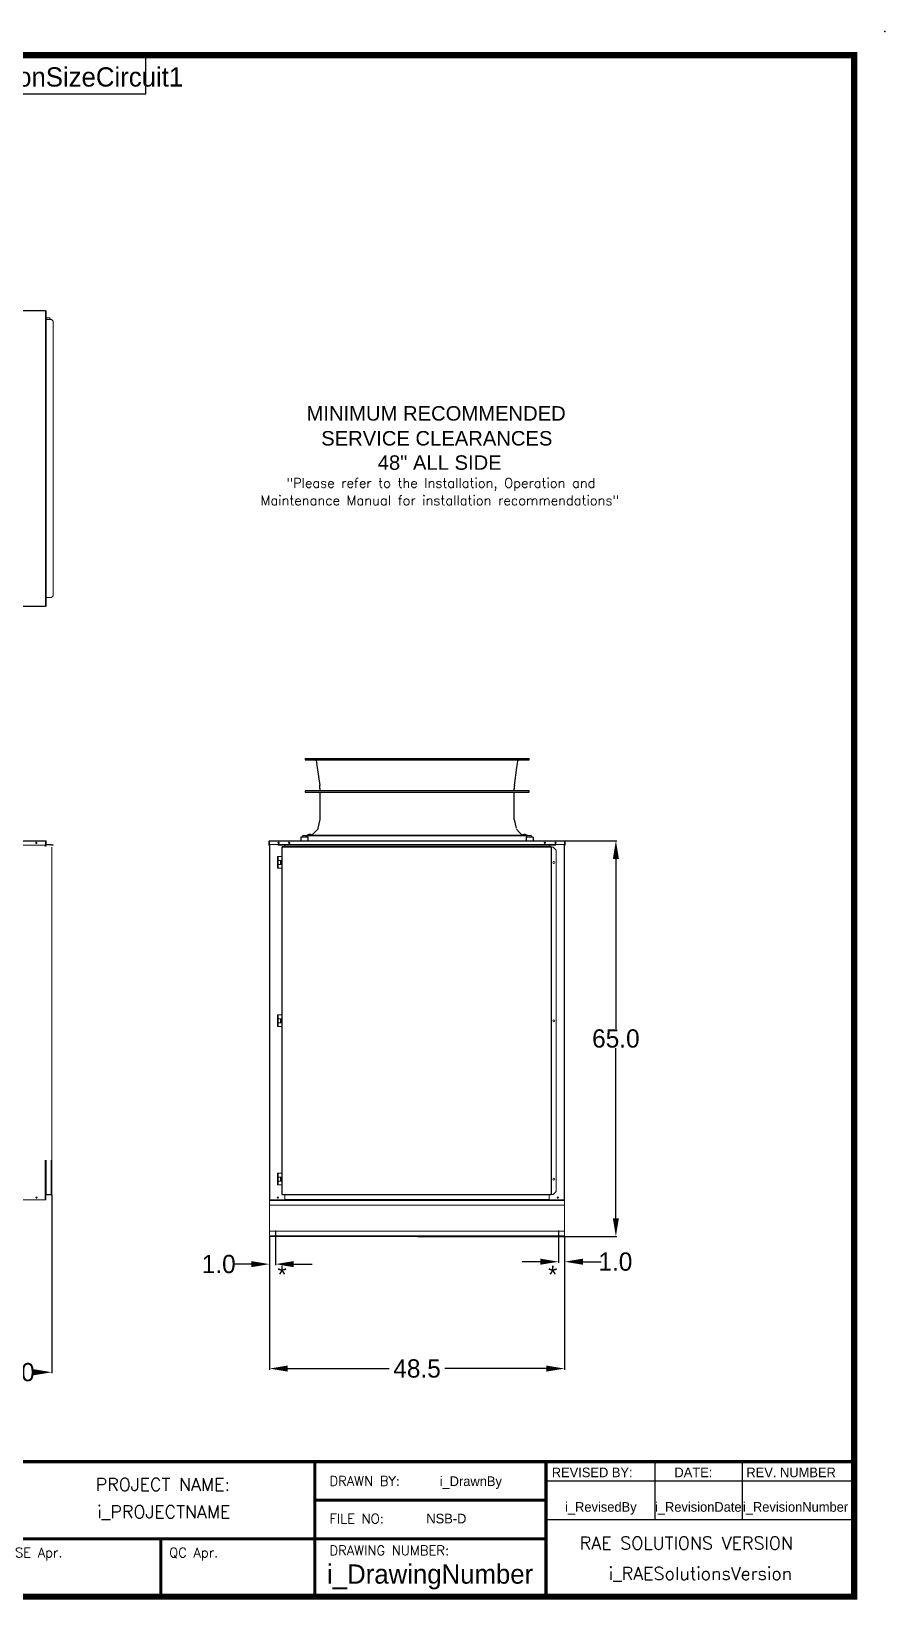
# Model space of a CAD drawing. Header units: inches. Extents: x 2530 to 2947, y -286 to -23.
# Drawn here: x 2807.3 to 2947.5, y -280.6 to -23.1 of the extents above; entities that cross this region are included whole.
import ezdxf
from ezdxf.enums import TextEntityAlignment as Align

# ---------------------------------------------------------------- set-up
doc = ezdxf.new("R2010")
doc.units = ezdxf.units.IN
doc.header["$MEASUREMENT"] = 0
doc.header["$PDSIZE"] = -1
doc.layers.add('C1RC', color=7, linetype='Continuous')
doc.layers.add('L128', color=7, linetype='Continuous')
doc.styles.add('dimentions', font='arial.ttf')
doc.styles.add('SIMPLEX', font='SIMPLEX')
doc.dimstyles.get("Standard").update_dxf_attribs({"dimtxt": 3, "dimasz": 3, "dimexe": 0.18, "dimexo": 0.0625, "dimgap": 0.09, "dimtad": 0, "dimtih": 1, "dimtoh": 1, "dimdec": 1, "dimzin": 0, "dimdsep": 46, "dimtxsty": 'Standard', "dimcen": 0.09, "dimadec": 0, "dimazin": 0, "dimtfac": 1, "dimtdec": 1, "dimtofl": 0, "dimtmove": 0, "dimatfit": 3, "dimfxl": 1, "dimtolj": 1, "dimtzin": 0, "dimarcsym": 0})

# ---------------------------------------------------------------- blocks, each defined once
blk = doc.blocks.new('*D8')
at = {"color": 0, "lineweight": -2}
for p, q in [((2810.63, -214.16), (2810.63, -243.47)), ((2800.55, -221.06), (2800.55, -243.47)), ((2803.55, -243.29), (2803.75, -243.29)), ((2807.63, -243.29), (2807.43, -243.29))]:
    blk.add_line(p, q, dxfattribs=at)
at = {"color": 0}
for points in [[(2803.55, -242.79), (2803.55, -243.79), (2800.55, -243.29)], [(2807.63, -242.79), (2807.63, -243.79), (2810.63, -243.29)]]:
    blk.add_solid(points, dxfattribs=at)
at = {"color": 0, "insert": (2805.59, -243.29), "char_height": 3, "attachment_point": 5}
blk.add_mtext('\\A1;10', dxfattribs=at)
blk = doc.blocks.new('*D2')
at = {"color": 0, "lineweight": -2}
for p, q in [((2846.4, -221.06), (2846.4, -242.87)), ((2894.9, -221.06), (2894.9, -242.87)), ((2849.4, -242.69), (2866.06, -242.69)), ((2891.9, -242.69), (2875.24, -242.69))]:
    blk.add_line(p, q, dxfattribs=at)
at = {"color": 0}
for points in [[(2849.4, -242.19), (2849.4, -243.19), (2846.4, -242.69)], [(2891.9, -242.19), (2891.9, -243.19), (2894.9, -242.69)]]:
    blk.add_solid(points, dxfattribs=at)
at = {"color": 0, "insert": (2870.65, -242.69), "char_height": 3, "attachment_point": 5}
blk.add_mtext('\\A1;48.5', dxfattribs=at)
blk = doc.blocks.new('*D3')
at = {"color": 0, "lineweight": -2}
for p, q in [((2894.96, -156), (2903.5, -156)), ((2903.32, -159), (2903.32, -186.91)), ((2903.32, -218), (2903.32, -190.09)), ((2870.71, -221), (2903.5, -221))]:
    blk.add_line(p, q, dxfattribs=at)
at = {"color": 0}
for points in [[(2902.82, -159), (2903.82, -159), (2903.32, -156)], [(2902.82, -218), (2903.82, -218), (2903.32, -221)]]:
    blk.add_solid(points, dxfattribs=at)
at = {"color": 0, "insert": (2903.32, -188.5), "char_height": 3, "attachment_point": 5}
blk.add_mtext('\\A1;65.0', dxfattribs=at)
blk = doc.blocks.new('*D5')
at = {"color": 0, "lineweight": -2}
for p, q in [((2894.9, -220.96), (2894.9, -225.32)), ((2893.9, -222.06), (2893.9, -225.32)), ((2890.9, -225.14), (2887.9, -225.14)), ((2897.9, -225.14), (2900.9, -225.14))]:
    blk.add_line(p, q, dxfattribs=at)
at = {"color": 0}
for points in [[(2890.9, -224.64), (2890.9, -225.64), (2893.9, -225.14)], [(2897.9, -224.64), (2897.9, -225.64), (2894.9, -225.14)]]:
    blk.add_solid(points, dxfattribs=at)
at = {"color": 0, "insert": (2903.24, -225.14), "char_height": 3, "attachment_point": 5}
blk.add_mtext('\\A1;1.0', dxfattribs=at)
blk = doc.blocks.new('*D6')
at = {"color": 0, "lineweight": -2}
for p, q in [((2846.4, -221.12), (2846.4, -225.72)), ((2847.4, -222.06), (2847.4, -225.72)), ((2843.4, -225.54), (2840.4, -225.54)), ((2850.4, -225.54), (2853.4, -225.54))]:
    blk.add_line(p, q, dxfattribs=at)
at = {"color": 0}
for points in [[(2843.4, -225.04), (2843.4, -226.04), (2846.4, -225.54)], [(2850.4, -225.04), (2850.4, -226.04), (2847.4, -225.54)]]:
    blk.add_solid(points, dxfattribs=at)
at = {"color": 0, "insert": (2838.06, -225.54), "char_height": 3, "attachment_point": 5}
blk.add_mtext('\\A1;1.0', dxfattribs=at)

msp = doc.modelspace()

# ---------------------------------------------------------------- linework, layer by layer
at = {"color": 0, "lineweight": 25}
for p, q in [((2942.47, -280.13), (2942.47, -27)), ((2765.28, -257.98), (2891.84, -257.98)), ((2853.87, -257.98), (2853.87, -270.63)), ((2891.84, -257.98), (2891.84, -280.13)), ((2891.84, -257.98), (2942.47, -257.98)), ((2891.84, -257.98), (2891.84, -261.14)), ((2909.71, -257.98), (2909.71, -267.47)), ((2924.09, -257.98), (2924.09, -267.47)), ((2891.84, -261.14), (2942.47, -261.14)), ((2853.87, -264.31), (2891.84, -264.31)), ((2853.87, -270.63), (2853.87, -264.31)), ((2891.84, -267.47), (2942.47, -267.47)), ((2891.84, -270.63), (2765.28, -270.63)), ((2828.56, -270.63), (2828.56, -280.13)), ((2853.87, -270.63), (2853.87, -280.13))]:
    msp.add_line(p, q, dxfattribs=at)
at = {"color": 0, "linetype": 'Continuous', "lineweight": 25}
for p, q in [((2852.24, -142.5), (2852.24, -142.72)), ((2852.24, -142.5), (2857.64, -142.5)), ((2852.24, -142.72), (2852.9, -142.73)), ((2852.24, -142.72), (2857.64, -142.72)), ((2853.71, -142.74), (2853.95, -142.74)), ((2854.1, -142.87), (2854.16, -143.33)), ((2854.15, -143.33), (2854.23, -143.96)), ((2854.23, -143.96), (2854.65, -146.92)), ((2857.64, -142.5), (2889.06, -142.5)), ((2857.64, -142.72), (2889.06, -142.72)), ((2886.65, -146.92), (2887.07, -143.96)), ((2887.07, -143.96), (2887.16, -143.33)), ((2887.14, -143.33), (2887.2, -142.87)), ((2887.35, -142.74), (2887.59, -142.74)), ((2888.4, -142.73), (2889.06, -142.72)), ((2889.06, -142.72), (2889.06, -142.5)), ((2854.69, -147.8), (2852.24, -147.82)), ((2852.24, -147.82), (2852.24, -148.03)), ((2852.24, -148.03), (2854.69, -148.06)), ((2854.69, -147.46), (2854.69, -147.8)), ((2889.06, -147.82), (2854.69, -147.8)), ((2854.69, -148.06), (2889.06, -148.03)), ((2854.69, -148.06), (2854.69, -152.52)), ((2886.61, -147.8), (2886.61, -147.46)), ((2886.61, -152.52), (2886.61, -148.06)), ((2889.06, -148.03), (2889.06, -147.82)), ((2854.32, -154.12), (2853.85, -154.58)), ((2854.35, -153.95), (2854.32, -154.12)), ((2854.69, -152.52), (2854.35, -153.95)), ((2886.61, -152.52), (2886.95, -153.95)), ((2887.45, -154.58), (2886.98, -154.12)), ((2851.56, -155.41), (2851.56, -156)), ((2852.74, -155.41), (2851.56, -155.41)), ((2851.56, -156), (2852.74, -156)), ((2851.93, -155.18), (2851.85, -155.18)), ((2851.85, -155.18), (2851.85, -155.18)), ((2851.85, -155.18), (2851.85, -155.35)), ((2851.87, -155.35), (2851.86, -155.18)), ((2852.58, -155.17), (2851.93, -155.18)), ((2852.58, -155.1), (2852.58, -155.18)), ((2852.7, -155.1), (2852.58, -155.1)), ((2852.59, -155.18), (2852.58, -155.18)), ((2852.64, -155.18), (2852.59, -155.18)), ((2853.44, -155.1), (2852.7, -155.1)), ((2852.74, -156), (2852.74, -155.41)), ((2852.74, -156), (2888.56, -156)), ((2852.78, -155.06), (2852.77, -155.1)), ((2852.84, -155.06), (2852.78, -155.06)), ((2853.24, -155.06), (2852.84, -155.06)), ((2852.91, -154.98), (2852.92, -154.98)), ((2852.92, -154.98), (2852.92, -154.98)), ((2852.92, -154.98), (2852.93, -154.98)), ((2852.92, -154.98), (2852.92, -154.98)), ((2852.93, -154.98), (2852.93, -154.98)), ((2852.95, -154.98), (2852.95, -154.98)), ((2853.02, -154.98), (2853.02, -154.98)), ((2853.05, -154.98), (2853.05, -154.98)), ((2853.1, -154.98), (2853.1, -154.98)), ((2853.11, -154.98), (2853.11, -154.98)), ((2853.24, -155.07), (2853.53, -154.91)), ((2853.25, -155.1), (2853.24, -155.06)), ((2853.44, -155.18), (2853.44, -155.1)), ((2853.44, -155.14), (2887.86, -155.14)), ((2887.86, -155.17), (2853.44, -155.17)), ((2853.53, -154.91), (2853.87, -154.58)), ((2887.43, -154.58), (2887.77, -154.91)), ((2887.68, -155.41), (2887.68, -155.41)), ((2887.77, -154.91), (2888.06, -155.07)), ((2887.86, -155.1), (2887.86, -155.18)), ((2887.98, -155.1), (2887.86, -155.1)), ((2888.72, -155.1), (2887.98, -155.1)), ((2888.06, -155.06), (2888.05, -155.1)), ((2888.13, -155.06), (2888.06, -155.06)), ((2888.52, -155.06), (2888.13, -155.06)), ((2888.37, -154.98), (2888.37, -154.98)), ((2888.53, -155.1), (2888.52, -155.06)), ((2888.56, -155.41), (2888.56, -156)), ((2889.74, -155.41), (2888.56, -155.41)), ((2888.56, -156), (2889.74, -156)), ((2888.71, -155.18), (2888.66, -155.18)), ((2888.72, -155.18), (2888.71, -155.18)), ((2888.72, -155.18), (2888.72, -155.1)), ((2889.37, -155.18), (2888.72, -155.17)), ((2889.45, -155.18), (2889.37, -155.18)), ((2889.43, -155.35), (2889.44, -155.18)), ((2889.45, -155.35), (2889.45, -155.18)), ((2889.74, -155.41), (2889.74, -156))]:
    msp.add_line(p, q, dxfattribs=at)
at = {"color": 0, "linetype": 'Continuous', "lineweight": 15}
for p, q in [((2846.4, -156.08), (2846.32, -156.08)), ((2846.32, -156.75), (2846.32, -156.08)), ((2846.32, -156.75), (2846.4, -156.75)), ((2846.4, -156), (2894.9, -156)), ((2846.4, -156.08), (2846.4, -156)), ((2846.4, -156.08), (2894.9, -156.08)), ((2846.4, -156.61), (2846.4, -156.08)), ((2846.4, -156.75), (2846.4, -156.08)), ((2846.4, -156.61), (2847.84, -156.61)), ((2846.4, -156.61), (2846.4, -215)), ((2846.48, -215), (2846.48, -156.61)), ((2893.46, -156.61), (2847.84, -156.61)), ((2847.84, -156.65), (2847.84, -156.61)), ((2847.84, -156.61), (2893.46, -156.61)), ((2847.84, -156.61), (2847.84, -156.61)), ((2847.84, -156.65), (2848.09, -156.66)), ((2847.84, -156.65), (2847.84, -156.73)), ((2847.84, -156.73), (2848.09, -156.74)), ((2893.21, -156.66), (2848.09, -156.66)), ((2848.09, -156.66), (2848.09, -156.74)), ((2893.21, -156.74), (2848.09, -156.74)), ((2848.43, -157.06), (2848.43, -214.09)), ((2848.43, -157.06), (2848.5, -157.06)), ((2848.5, -157.06), (2848.5, -156.98)), ((2848.5, -156.98), (2892.69, -156.98)), ((2848.5, -157.06), (2848.5, -214.09)), ((2848.5, -157.06), (2892.69, -157.06)), ((2848.95, -156.98), (2848.95, -156.74)), ((2892.35, -156.74), (2892.35, -156.98)), ((2892.69, -156.98), (2892.69, -157.06)), ((2892.69, -157.06), (2892.69, -214.09)), ((2892.69, -157.06), (2892.76, -157.06)), ((2892.76, -157.06), (2892.76, -214.09)), ((2892.76, -214.09), (2892.76, -157.06)), ((2892.76, -157.06), (2892.76, -157.06)), ((2893, -157.06), (2892.76, -157.06)), ((2893, -157.06), (2893.5, -157.56)), ((2893.21, -156.66), (2893.46, -156.65)), ((2893.21, -156.66), (2893.21, -156.74)), ((2893.21, -156.74), (2893.46, -156.73)), ((2893.46, -156.61), (2893.46, -156.65)), ((2893.46, -156.61), (2893.46, -156.61)), ((2893.46, -156.61), (2894.9, -156.61)), ((2893.46, -156.65), (2893.46, -156.73)), ((2894.82, -156.61), (2894.82, -215)), ((2894.9, -156.08), (2894.9, -156)), ((2894.9, -156.61), (2894.9, -156.08)), ((2894.9, -156.08), (2894.98, -156.08)), ((2894.9, -156.08), (2894.9, -156.75)), ((2894.9, -156.61), (2894.9, -215)), ((2894.98, -156.75), (2894.9, -156.75)), ((2894.98, -156.08), (2894.98, -156.75)), ((2847.7, -159.24), (2847.7, -158.61)), ((2847.7, -158.61), (2847.83, -158.61)), ((2847.83, -159.24), (2847.7, -159.24)), ((2847.7, -159.89), (2847.7, -159.26)), ((2847.7, -159.26), (2847.83, -159.26)), ((2847.83, -158.61), (2847.83, -159.24)), ((2847.83, -158.61), (2848.43, -158.61)), ((2847.83, -159.24), (2848.43, -159.24)), ((2847.83, -159.26), (2847.83, -159.89)), ((2847.83, -159.26), (2848.21, -159.26)), ((2847.86, -159.24), (2847.86, -159.26)), ((2848.17, -159.26), (2848.17, -159.24)), ((2848.21, -159.89), (2848.21, -159.26)), ((2848.21, -159.26), (2848.33, -159.26)), ((2848.33, -159.26), (2848.33, -159.89)), ((2893.5, -213.59), (2893.5, -157.56)), ((2847.83, -159.89), (2847.7, -159.89)), ((2847.7, -160.54), (2847.7, -159.91)), ((2847.7, -159.91), (2847.83, -159.91)), ((2847.83, -160.54), (2847.7, -160.54)), ((2848.21, -159.89), (2847.83, -159.89)), ((2847.83, -159.91), (2847.83, -160.54)), ((2847.83, -159.91), (2848.43, -159.91)), ((2847.83, -160.54), (2848.43, -160.54)), ((2847.86, -159.89), (2847.86, -159.91)), ((2848.17, -159.91), (2848.17, -159.89)), ((2848.33, -159.89), (2848.21, -159.89)), ((2847.7, -185.24), (2847.7, -184.61)), ((2847.7, -184.61), (2847.83, -184.61)), ((2847.83, -185.24), (2847.7, -185.24)), ((2847.7, -185.89), (2847.7, -185.26)), ((2847.7, -185.26), (2847.83, -185.26)), ((2847.83, -184.61), (2847.83, -185.24)), ((2847.83, -184.61), (2848.43, -184.61)), ((2847.83, -185.24), (2848.43, -185.24)), ((2847.83, -185.26), (2847.83, -185.89)), ((2847.83, -185.26), (2848.21, -185.26)), ((2847.86, -185.24), (2847.86, -185.26)), ((2848.17, -185.26), (2848.17, -185.24)), ((2848.21, -185.89), (2848.21, -185.26)), ((2848.21, -185.26), (2848.33, -185.26)), ((2848.33, -185.26), (2848.33, -185.89)), ((2847.83, -185.89), (2847.7, -185.89)), ((2847.7, -186.54), (2847.7, -185.91)), ((2847.7, -185.91), (2847.83, -185.91)), ((2847.83, -186.54), (2847.7, -186.54)), ((2848.21, -185.89), (2847.83, -185.89)), ((2847.83, -185.91), (2847.83, -186.54)), ((2847.83, -185.91), (2848.43, -185.91)), ((2847.83, -186.54), (2848.43, -186.54)), ((2847.86, -185.89), (2847.86, -185.91)), ((2848.17, -185.91), (2848.17, -185.89)), ((2848.33, -185.89), (2848.21, -185.89)), ((2847.7, -211.24), (2847.7, -210.61)), ((2847.7, -210.61), (2847.83, -210.61)), ((2847.83, -210.61), (2847.83, -211.24)), ((2847.83, -210.61), (2848.43, -210.61)), ((2847.83, -211.24), (2847.7, -211.24)), ((2847.7, -211.89), (2847.7, -211.26)), ((2847.7, -211.26), (2847.83, -211.26)), ((2847.83, -211.89), (2847.7, -211.89)), ((2847.7, -212.54), (2847.7, -211.91)), ((2847.7, -211.91), (2847.83, -211.91)), ((2847.83, -212.54), (2847.7, -212.54)), ((2847.83, -211.24), (2848.43, -211.24)), ((2847.83, -211.26), (2847.83, -211.89)), ((2847.83, -211.26), (2848.21, -211.26)), ((2848.21, -211.89), (2847.83, -211.89)), ((2847.83, -211.91), (2847.83, -212.54)), ((2847.83, -211.91), (2848.43, -211.91)), ((2847.83, -212.54), (2848.43, -212.54)), ((2847.86, -211.24), (2847.86, -211.26)), ((2847.86, -211.89), (2847.86, -211.91)), ((2848.17, -211.26), (2848.17, -211.24)), ((2848.17, -211.91), (2848.17, -211.89)), ((2848.21, -211.89), (2848.21, -211.26)), ((2848.21, -211.26), (2848.33, -211.26)), ((2848.33, -211.89), (2848.21, -211.89)), ((2848.33, -211.26), (2848.33, -211.89)), ((2893.5, -213.59), (2893, -214.09)), ((2846.4, -215), (2846.48, -215)), ((2846.4, -215), (2846.4, -215.11)), ((2846.4, -215.11), (2846.4, -215.87)), ((2846.4, -215.11), (2894.9, -215.11)), ((2846.4, -215.87), (2894.9, -215.87)), ((2846.4, -220.12), (2846.4, -215.87)), ((2846.48, -215), (2848.95, -215)), ((2848.43, -214.09), (2848.5, -214.09)), ((2848.5, -214.09), (2892.69, -214.09)), ((2848.5, -214.17), (2848.5, -214.09)), ((2892.69, -214.17), (2848.5, -214.17)), ((2848.95, -215), (2848.95, -214.17)), ((2848.95, -214.92), (2892.35, -214.92)), ((2848.95, -215), (2892.35, -215)), ((2892.35, -214.17), (2892.35, -215)), ((2892.35, -215), (2894.82, -215)), ((2892.69, -214.09), (2892.76, -214.09)), ((2892.69, -214.09), (2892.69, -214.17)), ((2892.76, -214.09), (2892.76, -214.09)), ((2892.76, -214.09), (2893, -214.09)), ((2894.82, -215), (2894.9, -215)), ((2894.9, -215), (2894.9, -215.11)), ((2894.9, -215.11), (2894.9, -215.87)), ((2894.9, -220.12), (2894.9, -215.87)), ((2846.4, -220.12), (2894.9, -220.12)), ((2846.4, -220.12), (2846.4, -220.89)), ((2846.4, -220.89), (2846.4, -221)), ((2846.4, -220.89), (2894.9, -220.89)), ((2846.4, -221), (2894.9, -221)), ((2884.9, -221), (2894.9, -221)), ((2894.9, -220.12), (2894.9, -220.89)), ((2894.9, -220.89), (2894.9, -221))]:
    msp.add_line(p, q, dxfattribs=at)
at = {"color": 0}
for p, q in [((2847.4, -220), (2847.4, -222)), ((2893.9, -220), (2893.9, -222)), ((2894.9, -221), (2893.9, -221))]:
    msp.add_line(p, q, dxfattribs=at)
at = {"color": 0, "lineweight": 25}
for points, const_width in [([(2537.47, -280.13), (2942.47, -280.13), (2942.47, -27), (2537.47, -27), (2537.47, -280.13)], 1.01), ([(2942.47, -257.98), (2638.72, -257.98), (2638.72, -280.13)], 0.506), ([(2853.87, -257.98), (2853.87, -280.13)], 0.506), ([(2891.84, -280.13), (2891.84, -257.98), (2942.47, -257.98)], 0.506), ([(2891.84, -264.31), (2853.87, -264.31), (2853.87, -280.13)], 0.506), ([(2891.84, -270.63), (2765.28, -270.63)], 0.506), ([(2828.56, -270.63), (2828.56, -280.13)], 0.506)]:
    msp.add_lwpolyline(points, dxfattribs=dict(at, const_width=const_width))
at = {"color": 0, "linetype": 'Continuous', "lineweight": 15}
for centre, radius in [((2847.9, -156.37), 0.0995), ((2849.65, -156.37), 0.0995), ((2891.65, -156.37), 0.0995), ((2893.4, -156.37), 0.0995), ((2893.14, -159.58), 0.156), ((2893.14, -185.58), 0.156), ((2893.14, -211.58), 0.156), ((2847.78, -214.62), 0.0995), ((2893.78, -214.62), 0.0995)]:
    msp.add_circle(centre, radius, dxfattribs=at)
at = {"color": 0, "linetype": 'Continuous', "lineweight": 25}
for centre, radius, start, end in [((2850.75, -147.46), 3.94, 0, 8.0002), ((2890.55, -147.46), 3.94, 171.9998, 180), ((2851.91, -155.35), 0.0591, 181, 270), ((2888.29, -155.28), 0.316, 111.9844, 137.4745), ((2888.29, -155.28), 0.316, 42.5255, 68.0514)]:
    msp.add_arc(centre, radius, start, end, dxfattribs=at)
at = {"color": 0, "linetype": 'Continuous', "lineweight": 15}
for centre, radius, start, end in [((2846.4, -156.08), 0.0757, 90, 180), ((2846.4, -156.08), 0.001, 90, 180), ((2894.9, -156.08), 0.0757, 0, 90), ((2894.9, -156.08), 0.001, 0, 90)]:
    msp.add_arc(centre, radius, start, end, dxfattribs=at)
at = {"color": 0, "linetype": 'Continuous', "lineweight": 25}
for points, knots in [([(2852.9, -142.73), (2852.9, -142.73), (2852.9, -142.73), (2852.93, -142.73), (2852.98, -142.73), (2853.05, -142.73), (2853.15, -142.73), (2853.26, -142.73), (2853.38, -142.73), (2853.51, -142.74), (2853.62, -142.74), (2853.69, -142.74), (2853.71, -142.74)], [0, 0, 0, 0, 0.085907, 0.192945, 0.303087, 0.410126, 0.520268, 0.62731, 0.737455, 0.844501, 0.954651, 1, 1, 1, 1]), ([(2853.04, -142.73), (2853.05, -142.73), (2853.08, -142.73), (2853.15, -142.73), (2853.23, -142.73), (2853.32, -142.73), (2853.4, -142.73), (2853.47, -142.73), (2853.52, -142.73), (2853.53, -142.73), (2853.53, -142.73), (2853.5, -142.73), (2853.47, -142.73), (2853.4, -142.73), (2853.32, -142.73), (2853.23, -142.73), (2853.15, -142.73), (2853.08, -142.73), (2853.03, -142.73), (2853.01, -142.73), (2853.02, -142.73), (2853.03, -142.73), (2853.04, -142.73)], [0, 0, 0, 0, 0.053684, 0.107369, 0.161054, 0.214742, 0.268431, 0.32212, 0.375808, 0.429494, 0.483179, 0.5, 0.553684, 0.607368, 0.661054, 0.714742, 0.768431, 0.82212, 0.875808, 0.929494, 0.983178, 1, 1, 1, 1]), ([(2854.1, -142.87), (2854.1, -142.86), (2854.09, -142.82), (2854.05, -142.78), (2854.01, -142.75), (2853.97, -142.74), (2853.95, -142.74), (2853.95, -142.74)], [0, 0, 0, 0, 0.236553, 0.473094, 0.709954, 0.947343, 1, 1, 1, 1]), ([(2855.74, -142.73), (2855.76, -142.73), (2855.81, -142.73), (2855.89, -142.73), (2855.98, -142.73), (2856.06, -142.73), (2856.12, -142.73), (2856.17, -142.73), (2856.18, -142.73), (2856.16, -142.73), (2856.13, -142.73), (2856.09, -142.73), (2856.03, -142.73), (2855.95, -142.73), (2855.86, -142.73), (2855.78, -142.73), (2855.71, -142.73), (2855.67, -142.73), (2855.66, -142.73), (2855.67, -142.73), (2855.71, -142.73), (2855.73, -142.73), (2855.74, -142.73)], [0, 0, 0, 0, 0.053685, 0.107369, 0.161054, 0.214742, 0.268431, 0.32212, 0.375808, 0.429494, 0.483179, 0.5, 0.553684, 0.607369, 0.661054, 0.714742, 0.768431, 0.82212, 0.875808, 0.929494, 0.983179, 1, 1, 1, 1]), ([(2860.71, -142.73), (2860.74, -142.73), (2860.79, -142.73), (2860.88, -142.73), (2860.96, -142.73), (2861.02, -142.73), (2861.06, -142.73), (2861.07, -142.73), (2861.05, -142.73), (2861, -142.73), (2860.95, -142.73), (2860.89, -142.73), (2860.82, -142.73), (2860.73, -142.73), (2860.66, -142.73), (2860.59, -142.73), (2860.56, -142.73), (2860.55, -142.73), (2860.57, -142.73), (2860.61, -142.73), (2860.67, -142.73), (2860.7, -142.73), (2860.71, -142.73)], [0, 0, 0, 0, 0.053684, 0.107369, 0.161054, 0.214742, 0.268431, 0.32212, 0.375808, 0.429494, 0.483178, 0.5, 0.553684, 0.607369, 0.661055, 0.714742, 0.768431, 0.82212, 0.875808, 0.929494, 0.983179, 1, 1, 1, 1]), ([(2880.67, -142.73), (2880.69, -142.73), (2880.73, -142.73), (2880.75, -142.73), (2880.75, -142.73), (2880.71, -142.73), (2880.65, -142.73), (2880.58, -142.73), (2880.49, -142.73), (2880.41, -142.73), (2880.35, -142.73), (2880.3, -142.73), (2880.26, -142.73), (2880.23, -142.73), (2880.24, -142.73), (2880.27, -142.73), (2880.33, -142.73), (2880.41, -142.73), (2880.49, -142.73), (2880.58, -142.73), (2880.64, -142.73), (2880.67, -142.73), (2880.67, -142.73)], [0, 0, 0, 0, 0.053685, 0.107369, 0.161054, 0.214742, 0.268431, 0.32212, 0.375808, 0.429494, 0.483179, 0.5, 0.553684, 0.607369, 0.661054, 0.714742, 0.768431, 0.82212, 0.875808, 0.929494, 0.983179, 1, 1, 1, 1]), ([(2885.62, -142.73), (2885.63, -142.73), (2885.64, -142.73), (2885.63, -142.73), (2885.59, -142.73), (2885.53, -142.73), (2885.45, -142.73), (2885.36, -142.73), (2885.28, -142.73), (2885.21, -142.73), (2885.16, -142.73), (2885.14, -142.73), (2885.12, -142.73), (2885.13, -142.73), (2885.17, -142.73), (2885.23, -142.73), (2885.31, -142.73), (2885.4, -142.73), (2885.48, -142.73), (2885.56, -142.73), (2885.6, -142.73), (2885.61, -142.73), (2885.62, -142.73)], [0, 0, 0, 0, 0.053684, 0.107369, 0.161054, 0.214742, 0.268431, 0.32212, 0.375808, 0.429494, 0.483178, 0.5, 0.553684, 0.607369, 0.661055, 0.714742, 0.768431, 0.82212, 0.875808, 0.929494, 0.983179, 1, 1, 1, 1]), ([(2887.35, -142.74), (2887.34, -142.74), (2887.3, -142.74), (2887.25, -142.77), (2887.22, -142.81), (2887.2, -142.85), (2887.2, -142.87), (2887.2, -142.87)], [0, 0, 0, 0, 0.237768, 0.475541, 0.713069, 0.950081, 1, 1, 1, 1]), ([(2887.59, -142.74), (2887.64, -142.74), (2887.73, -142.74), (2887.87, -142.73), (2887.99, -142.73), (2888.11, -142.73), (2888.21, -142.73), (2888.29, -142.73), (2888.35, -142.73), (2888.39, -142.73), (2888.41, -142.73), (2888.4, -142.73), (2888.4, -142.73)], [0, 0, 0, 0, 0.107042, 0.217187, 0.324229, 0.434374, 0.541414, 0.651557, 0.758592, 0.868733, 0.975764, 1, 1, 1, 1]), ([(2888.28, -142.73), (2888.28, -142.73), (2888.27, -142.73), (2888.23, -142.73), (2888.16, -142.73), (2888.08, -142.73), (2888, -142.73), (2887.91, -142.73), (2887.84, -142.73), (2887.79, -142.73), (2887.77, -142.73), (2887.77, -142.73), (2887.78, -142.73), (2887.82, -142.73), (2887.89, -142.73), (2887.97, -142.73), (2888.06, -142.73), (2888.14, -142.73), (2888.21, -142.73), (2888.26, -142.73), (2888.28, -142.73), (2888.28, -142.73), (2888.28, -142.73)], [0, 0, 0, 0, 0.053685, 0.107368, 0.161055, 0.214742, 0.268432, 0.322121, 0.375809, 0.429494, 0.483179, 0.5, 0.553685, 0.607369, 0.661055, 0.714742, 0.768431, 0.822121, 0.875809, 0.929494, 0.983179, 1, 1, 1, 1]), ([(2851.86, -155.18), (2851.86, -155.18), (2851.85, -155.18), (2851.85, -155.18), (2851.85, -155.18), (2851.85, -155.18)], [0, 0, 0, 0, 0.5, 0.5, 1, 1, 1, 1]), ([(2851.92, -155.41), (2851.92, -155.41), (2851.91, -155.41), (2851.9, -155.4), (2851.89, -155.4), (2851.88, -155.39), (2851.87, -155.38), (2851.87, -155.37), (2851.87, -155.36), (2851.87, -155.35)], [0, 0, 0, 0, 0.25, 0.25, 0.5, 0.5, 0.75, 0.75, 1, 1, 1, 1]), ([(2852.58, -155.18), (2852.56, -155.18), (2852.53, -155.18), (2852.47, -155.18), (2852.4, -155.18), (2852.35, -155.18), (2852.31, -155.18), (2852.3, -155.18), (2852.29, -155.18), (2852.3, -155.18), (2852.33, -155.18), (2852.39, -155.18), (2852.45, -155.18), (2852.51, -155.18), (2852.56, -155.18), (2852.58, -155.17)], [0, 0, 0, 0, 0.056542, 0.140133, 0.223723, 0.307311, 0.390897, 0.474479, 0.500668, 0.584253, 0.667837, 0.751422, 0.835011, 0.918601, 1, 1, 1, 1]), ([(2853.44, -155.18), (2853.44, -155.18), (2853.44, -155.18), (2853.38, -155.18), (2853.28, -155.18), (2853.15, -155.18), (2853.01, -155.18), (2852.86, -155.18), (2852.76, -155.18), (2852.69, -155.18), (2852.66, -155.18), (2852.64, -155.18)], [0, 0, 0, 0, 0.08774, 0.218186, 0.348637, 0.479093, 0.609552, 0.740009, 0.870464, 0.911349, 1, 1, 1, 1]), ([(2852.9, -154.98), (2852.88, -154.99), (2852.85, -155), (2852.81, -155.03), (2852.79, -155.05), (2852.78, -155.06)], [0, 0, 0, 0, 0.327422, 0.724009, 1, 1, 1, 1]), ([(2852.91, -154.98), (2852.91, -154.98), (2852.9, -154.98), (2852.9, -154.98), (2852.9, -154.98)], [0, 0, 0, 0, 0.874699, 1, 1, 1, 1]), ([(2852.91, -154.98), (2852.91, -154.98), (2852.91, -154.98), (2852.92, -154.98), (2852.92, -154.98)], [0, 0, 0, 0, 0.4996563, 1, 1, 1, 1]), ([(2852.97, -154.98), (2852.97, -154.98), (2852.96, -154.98), (2852.94, -154.98), (2852.93, -154.98), (2852.92, -154.98), (2852.92, -154.98), (2852.91, -154.98), (2852.91, -154.98), (2852.91, -154.98)], [0, 0, 0, 0, 0.175487, 0.351146, 0.522558, 0.601245, 0.767206, 0.93307, 1, 1, 1, 1]), ([(2852.92, -154.98), (2852.92, -154.98), (2852.92, -154.98), (2852.92, -154.98), (2852.92, -154.98), (2852.92, -154.98)], [0, 0, 0, 0, 0.1143518, 0.9074961, 1, 1, 1, 1]), ([(2852.95, -154.98), (2852.95, -154.98), (2852.95, -154.98), (2852.94, -154.98), (2852.94, -154.98), (2852.93, -154.98), (2852.93, -154.98), (2852.93, -154.98)], [0, 0, 0, 0, 0.2464974, 0.4933322, 0.7330389, 0.972083, 1, 1, 1, 1]), ([(2852.95, -154.98), (2852.95, -154.98), (2852.95, -154.98), (2852.95, -154.98), (2852.95, -154.98)], [0, 0, 0, 0, 0.874185, 1, 1, 1, 1]), ([(2852.97, -154.98), (2852.97, -154.98), (2852.98, -154.98), (2852.98, -154.98), (2852.99, -154.98), (2853, -154.98), (2853, -154.98), (2853, -154.98)], [0, 0, 0, 0, 0.246483, 0.493347, 0.733061, 0.972099, 1, 1, 1, 1]), ([(2853.07, -154.98), (2853.07, -154.98), (2853.07, -154.98), (2853.06, -154.98), (2853.05, -154.98), (2853.03, -154.98), (2853.02, -154.98), (2853.01, -154.98), (2853, -154.98), (2853, -154.98)], [0, 0, 0, 0, 0.145992, 0.292129, 0.434742, 0.573234, 0.710145, 0.848574, 1, 1, 1, 1]), ([(2853.01, -154.98), (2853.01, -154.98), (2853.01, -154.98), (2853.02, -154.98), (2853.02, -154.98)], [0, 0, 0, 0, 0.095383, 1, 1, 1, 1]), ([(2853.05, -154.98), (2853.04, -154.98), (2853.04, -154.98), (2853.03, -154.98), (2853.02, -154.98), (2853.02, -154.98)], [0, 0, 0, 0, 0.5, 0.5, 1, 1, 1, 1]), ([(2853.05, -154.98), (2853.05, -154.98), (2853.06, -154.98), (2853.06, -154.98), (2853.06, -154.98)], [0, 0, 0, 0, 0.874189, 1, 1, 1, 1]), ([(2853.07, -154.98), (2853.07, -154.98), (2853.07, -154.98), (2853.08, -154.98), (2853.08, -154.98), (2853.09, -154.98), (2853.09, -154.98), (2853.09, -154.98)], [0, 0, 0, 0, 0.246496, 0.493367, 0.733073, 0.972083, 1, 1, 1, 1]), ([(2853.12, -154.98), (2853.12, -154.98), (2853.12, -154.98), (2853.12, -154.98), (2853.11, -154.98), (2853.1, -154.98), (2853.09, -154.98), (2853.09, -154.98)], [0, 0, 0, 0, 0.0732586, 0.3003068, 0.5247839, 0.751732, 1, 1, 1, 1]), ([(2853.11, -154.98), (2853.11, -154.98), (2853.1, -154.98), (2853.1, -154.98), (2853.1, -154.98), (2853.1, -154.98)], [0, 0, 0, 0, 0.352869, 0.706243, 1, 1, 1, 1]), ([(2853.24, -155.06), (2853.23, -155.05), (2853.2, -155.02), (2853.16, -155), (2853.13, -154.99), (2853.12, -154.98)], [0, 0, 0, 0, 0.351375, 0.742096, 1, 1, 1, 1]), ([(2888.66, -155.18), (2888.63, -155.18), (2888.6, -155.18), (2888.56, -155.18), (2888.55, -155.18), (2888.53, -155.18), (2888.52, -155.18), (2888.49, -155.18), (2888.47, -155.18), (2888.44, -155.18), (2888.42, -155.18), (2888.4, -155.18), (2888.39, -155.18), (2888.36, -155.18), (2888.33, -155.18), (2888.3, -155.18), (2888.29, -155.18), (2888.26, -155.18), (2888.25, -155.18), (2888.22, -155.18), (2888.19, -155.18), (2888.16, -155.18), (2888.15, -155.18), (2888.13, -155.18), (2888.12, -155.18), (2888.09, -155.18), (2888.07, -155.18), (2888.03, -155.18), (2888.01, -155.18), (2887.98, -155.18), (2887.96, -155.18), (2887.93, -155.18), (2887.92, -155.18), (2887.9, -155.18), (2887.89, -155.18), (2887.87, -155.18), (2887.87, -155.18), (2887.86, -155.18), (2887.86, -155.18), (2887.86, -155.18)], [0, 0, 0, 0, 0.125, 0.125, 0.15625, 0.15625, 0.1875, 0.1875, 0.25, 0.25, 0.28125, 0.28125, 0.3125, 0.3125, 0.375, 0.375, 0.40625, 0.40625, 0.4375, 0.4375, 0.5, 0.5, 0.53125, 0.53125, 0.5625, 0.5625, 0.625, 0.625, 0.6875, 0.6875, 0.75, 0.75, 0.8125, 0.8125, 0.875, 0.875, 0.9375, 0.9375, 1, 1, 1, 1]), ([(2888.2, -154.98), (2888.19, -154.98), (2888.19, -154.98), (2888.18, -154.98), (2888.17, -154.98), (2888.17, -154.98), (2888.17, -154.98)], [0, 0, 0, 0, 0.310012, 0.620284, 0.923072, 1, 1, 1, 1]), ([(2888.2, -154.98), (2888.2, -154.98), (2888.2, -154.98), (2888.21, -154.98), (2888.21, -154.98), (2888.21, -154.98)], [0, 0, 0, 0, 0.336266, 0.673008, 1, 1, 1, 1]), ([(2888.28, -154.98), (2888.27, -154.98), (2888.27, -154.98), (2888.25, -154.98), (2888.24, -154.98), (2888.23, -154.98), (2888.22, -154.98), (2888.21, -154.98), (2888.21, -154.98), (2888.21, -154.98)], [0, 0, 0, 0, 0.154655, 0.309459, 0.460521, 0.607228, 0.75226, 0.898895, 1, 1, 1, 1]), ([(2888.21, -154.98), (2888.21, -154.98), (2888.21, -154.98), (2888.21, -154.98), (2888.21, -154.98)], [0, 0, 0, 0, 0.722606, 1, 1, 1, 1]), ([(2888.28, -154.98), (2888.28, -154.98), (2888.29, -154.98), (2888.3, -154.98), (2888.3, -154.98), (2888.31, -154.98)], [0, 0, 0, 0, 0.5, 0.5, 1, 1, 1, 1]), ([(2888.37, -154.98), (2888.37, -154.98), (2888.37, -154.98), (2888.36, -154.98), (2888.36, -154.98), (2888.34, -154.98), (2888.33, -154.98), (2888.32, -154.98), (2888.31, -154.98), (2888.31, -154.98)], [0, 0, 0, 0, 0.095307, 0.250124, 0.40119, 0.547904, 0.692937, 0.839576, 1, 1, 1, 1]), ([(2888.37, -154.98), (2888.37, -154.98), (2888.37, -154.98), (2888.38, -154.98), (2888.38, -154.98), (2888.38, -154.98), (2888.38, -154.98)], [0, 0, 0, 0, 0.327625, 0.645743, 0.962962, 1, 1, 1, 1]), ([(2888.41, -154.98), (2888.41, -154.98), (2888.41, -154.98), (2888.41, -154.98), (2888.41, -154.98), (2888.4, -154.98), (2888.39, -154.98), (2888.39, -154.98), (2888.38, -154.98)], [0, 0, 0, 0, 0.014816, 0.128804, 0.369196, 0.609467, 0.853324, 1, 1, 1, 1]), ([(2889.38, -155.41), (2889.38, -155.41), (2889.4, -155.41), (2889.42, -155.39), (2889.43, -155.37), (2889.43, -155.36), (2889.43, -155.35)], [0, 0, 0, 0, 0.250003, 0.500004, 0.750006, 1, 1, 1, 1]), ([(2889.45, -155.35), (2889.45, -155.36), (2889.45, -155.37), (2889.44, -155.38), (2889.44, -155.39), (2889.43, -155.4), (2889.42, -155.4), (2889.41, -155.41), (2889.4, -155.41), (2889.39, -155.41)], [0, 0, 0, 0, 0.25, 0.25, 0.5, 0.5, 0.75, 0.75, 1, 1, 1, 1]), ([(2889.45, -155.18), (2889.45, -155.18), (2889.45, -155.18), (2889.45, -155.18), (2889.44, -155.18), (2889.44, -155.18)], [0, 0, 0, 0, 0.5, 0.5, 1, 1, 1, 1]), ([(2889.45, -155.18), (2889.45, -155.18), (2889.45, -155.18), (2889.45, -155.18), (2889.45, -155.18)], [0, 0, 0, 0, 0.999997, 1, 1, 1, 1])]:
    msp.add_open_spline(points, degree=3, knots=knots, dxfattribs=at)
for points in [[(2851.85, -155.35), (2851.85, -155.35), (2851.86, -155.35), (2851.87, -155.35)], [(2853.11, -154.98), (2853.12, -154.98), (2853.12, -154.98), (2853.12, -154.98)], [(2889.43, -155.35), (2889.44, -155.35), (2889.45, -155.35), (2889.45, -155.35)]]:
    msp.add_open_spline(points, degree=3, dxfattribs=at)
at = {"color": 0, "lineweight": 25}
for p in [(2947.49, -23.1), (2891.84, -280.13)]:
    msp.add_point(p, dxfattribs=at)
at = {"layer": 'C1RC', "color": 0, "lineweight": 25}
for p, q in [((2826.06, -33.34), (2826.06, -27.2)), ((2743.9, -33.34), (2826.06, -33.34))]:
    msp.add_line(p, q, dxfattribs=at)
at = {"layer": 'L128', "color": 0, "linetype": 'Continuous', "lineweight": 15}
for p, q in [((2809.62, -68.92), (2800.48, -68.92)), ((2809.62, -68.99), (2800.48, -68.99)), ((2809.62, -68.99), (2809.62, -68.92)), ((2809.62, -117.49), (2809.62, -68.99)), ((2809.7, -68.99), (2809.62, -68.99)), ((2809.7, -117.49), (2809.7, -68.99)), ((2809.85, -70.17), (2809.7, -70.17)), ((2809.7, -70.43), (2809.7, -116.06)), ((2809.7, -70.43), (2809.7, -70.43)), ((2809.7, -70.43), (2810.6, -70.43)), ((2809.72, -70.29), (2809.85, -70.17)), ((2809.72, -70.29), (2809.72, -70.43)), ((2809.85, -70.17), (2810.23, -70.17)), ((2810.23, -70.17), (2810.35, -70.29)), ((2810.35, -70.29), (2810.35, -70.43)), ((2810.85, -70.68), (2810.6, -70.43)), ((2810.85, -70.68), (2810.85, -115.8)), ((2810.6, -116.06), (2810.85, -115.8)), ((2809.62, -117.49), (2800.48, -117.49)), ((2800.48, -117.57), (2809.62, -117.57)), ((2809.7, -117.49), (2809.62, -117.49)), ((2809.62, -117.57), (2809.62, -117.49)), ((2809.7, -116.06), (2809.7, -116.06)), ((2810.6, -116.06), (2809.7, -116.06)), ((2809.62, -156), (2800.48, -156)), ((2800.48, -156.08), (2809.62, -156.08)), ((2800.48, -156.75), (2809.62, -156.75)), ((2809.55, -156.75), (2809.55, -156.95)), ((2809.62, -156.08), (2809.62, -156)), ((2809.62, -156.75), (2809.62, -156.08)), ((2809.62, -156.08), (2809.7, -156.08)), ((2809.62, -156.61), (2809.62, -156.08)), ((2809.62, -156.14), (2809.62, -156.14)), ((2809.62, -156.61), (2809.7, -156.61)), ((2809.63, -156.95), (2809.63, -156.61)), ((2809.7, -156.61), (2809.7, -156.08)), ((2809.7, -156.61), (2809.7, -156.69)), ((2810.6, -156.65), (2809.7, -156.61)), ((2810.59, -156.73), (2809.7, -156.69)), ((2810.6, -156.65), (2810.59, -156.73)), ((2810.59, -156.73), (2810.84, -156.74)), ((2810.6, -156.65), (2810.85, -156.66)), ((2810.63, -157.06), (2810.63, -214.09)), ((2810.63, -157.06), (2810.63, -214.09)), ((2810.85, -156.66), (2810.84, -156.74)), ((2809.55, -208.45), (2809.55, -215)), ((2809.55, -208.45), (2809.55, -215)), ((2809.63, -215), (2809.63, -208.45)), ((2809.63, -215), (2809.63, -208.45)), ((2809.7, -213.59), (2809.7, -208.45)), ((2809.7, -208.45), (2809.7, -214.09)), ((2809.7, -213.59), (2809.7, -208.45)), ((2809.7, -208.45), (2809.7, -214.09)), ((2810.55, -208.45), (2810.55, -214.09)), ((2810.55, -208.45), (2810.55, -214.09)), ((2809.7, -213.59), (2809.63, -213.59)), ((2809.7, -213.59), (2809.7, -214.09)), ((2800.63, -215), (2809.55, -215)), ((2809.55, -215), (2809.63, -215)), ((2809.7, -214.09), (2809.63, -214.09)), ((2810.55, -214.1), (2809.63, -214.1)), ((2810.55, -214.17), (2809.63, -214.17)), ((2809.7, -214.09), (2809.7, -214.09)), ((2810.55, -214.09), (2809.7, -214.09)), ((2810.63, -214.09), (2810.55, -214.09)), ((2810.55, -214.1), (2810.55, -214.17))]:
    msp.add_line(p, q, dxfattribs=at)
for centre in [(2808.09, -156.37), (2808.13, -214.62)]:
    msp.add_circle(centre, 0.0995, dxfattribs=at)
for centre, radius, start, end in [((2809.62, -156.08), 0.0757, 0, 90), ((2809.62, -156.08), 0.001, 0, 90), ((2809.7, -156.61), 0.0757, 196.653, 267.5), ((2809.7, -156.61), 0.001, 180, 267.5), ((2810.55, -214.09), 0.001, 270, 0), ((2810.55, -214.09), 0.0757, 270, 0)]:
    msp.add_arc(centre, radius, start, end, dxfattribs=at)

# ---------------------------------------------------------------- texts
at = {"color": 0, "lineweight": 25}
for s, height, style, p in [('MINIMUM RECOMMENDED', 2.376, 'dimentions', (2852.49, -87.02)), ('SERVICE CLEARANCES', 2.376, 'dimentions', (2854.9, -91.11)), ('48" ALL SIDE ', 2.376, 'dimentions', (2864.19, -95.1)), ('DRAWN BY:', 1.582, 'SIMPLEX', (2856.25, -261.93)), ('FILE NO:', 1.582, 'SIMPLEX', (2856.25, -268.11)), ('RAE SOLUTIONS VERSION', 2.1009, 'SIMPLEX', (2897.39, -272.4)), ('SE Apr.', 1.582, 'SIMPLEX', (2804.59, -273.69)), ('QC Apr.', 1.582, 'SIMPLEX', (2829.91, -273.69)), ('DRAWING NUMBER:', 1.582, 'SIMPLEX', (2856.25, -273.35))]:
    msp.add_text(s, height=height, dxfattribs=dict(at, style=style)).set_placement(p)
at = {"color": 0, "lineweight": 25, "style": 'SIMPLEX'}
for s, height, p in [('"Please refer to the Installation, Operation and', 1.5777, (2874.58, -98.05)), ('Maintenance Manual for installation recommendations"', 1.5777, (2874.39, -100.91)), ('PROJECT NAME:', 2.1009, (2828.88, -262.78)), ('i_PROJECTNAME', 2.1009, (2829.04, -267.27)), ('i_RAESolutionsVersion', 2.1009, (2917.21, -277.39))]:
    msp.add_text(s, height=height, dxfattribs=at).set_placement(p, align=Align.CENTER)
at = {"color": 0, "text_generation_flag": 2}
msp.add_text('*', height=2.89, dxfattribs=at).set_placement((2849.22, -228.69))
at = {"color": 0}
msp.add_text('*', height=2.89, dxfattribs=at).set_placement((2892.2, -228.69))
at = {"color": 0, "lineweight": 25}
for s, p in [('REVISED BY:', (2892.79, -260.53)), ('DATE:', (2912.94, -260.53)), ('REV. NUMBER', (2924.77, -260.53))]:
    msp.add_text(s, height=1.582, dxfattribs=at).set_placement(p)
for s, height, p in [('i_DrawnBy', 1.582, (2879.48, -261.98)), ('i_RevisedBy', 1.582, (2900.85, -266.2)), ('i_RevisionDate', 1.582, (2916.86, -266.2)), ('i_RevisionNumber', 1.582, (2932.84, -266.2)), ('NSB-D', 1.582, (2875.47, -268.11)), ('i_DrawingNumber', 3.1641, (2872.8, -278.01))]:
    msp.add_text(s, height=height, dxfattribs=at).set_placement(p, align=Align.CENTER)
at = {"layer": 'C1RC', "color": 0, "lineweight": 25}
msp.add_text('i_SuctionSizeCircuit1', height=3.1641, dxfattribs=at).set_placement((2812.23, -32.17), align=Align.CENTER)

# ---------------------------------------------------------------- dimensions: what is measured, and where the dimension line sits
at = {"color": 0}
dim = msp.add_linear_dim(base=(2903.32, -156), p1=(2870.65, -221), p2=(2894.9, -156), angle=90, dimstyle='Standard', override={"dimrnd": 0}, dxfattribs=at)
dim.commit()
dim.dimension.update_dxf_attribs({"geometry": '*D3', "text_midpoint": (2903.32, -188.5)})
dim = msp.add_linear_dim(base=(2810.63, -243.29), p1=(2800.55, -221), p2=(2810.63, -214.09), angle=180, text='10', dimstyle='Standard', dxfattribs=at)
dim.commit()
dim.dimension.update_dxf_attribs({"geometry": '*D8', "text_midpoint": (2805.59, -243.29)})
for base, p1, p2, picture, middle in [((2846.4, -225.54), (2847.4, -222), (2846.4, -221.06), '*D6', (2838.06, -225.54)), ((2846.4, -242.69), (2894.9, -221), (2846.4, -221), '*D2', (2870.65, -242.69)), ((2894.9, -225.14), (2893.9, -222), (2894.9, -220.89), '*D5', (2903.24, -225.14))]:
    dim = msp.add_linear_dim(base=base, p1=p1, p2=p2, angle=180, dimstyle='Standard', dxfattribs=at)
    dim.commit()
    dim.dimension.update_dxf_attribs({"geometry": picture, "text_midpoint": middle})

doc.saveas('drawing.dxf')
